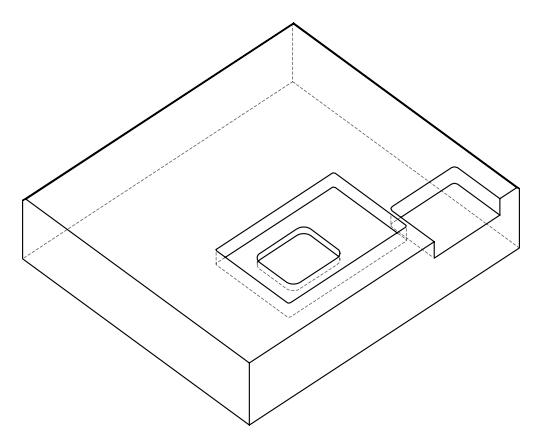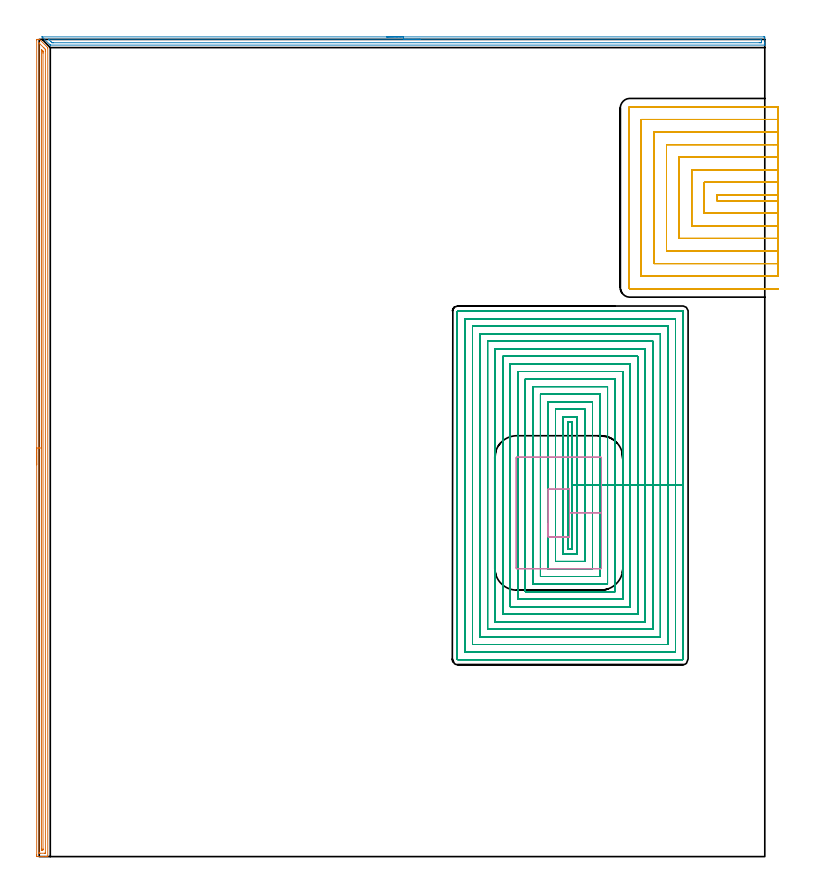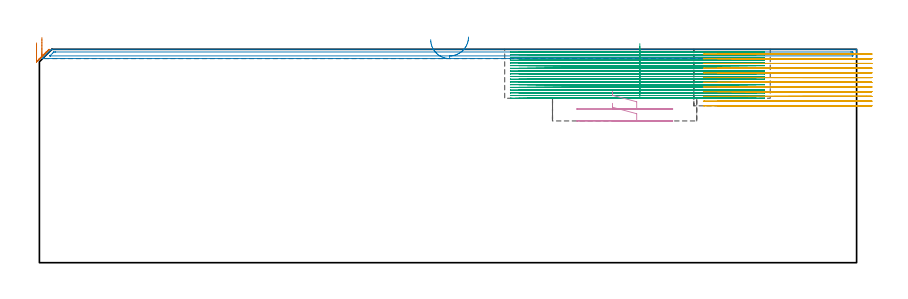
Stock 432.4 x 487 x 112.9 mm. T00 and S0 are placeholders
(PLAN: 5 operations, 3 tool changes, 318.2 min)
(1 AREA_MILL | FG_CHAMFER_SURFACE | UGT0205_001 | 11.82 min | 10607 mm3)
(2 AREA_MILL_1 | FG_CHAMFER_SURFACE_1 | UGT0205_001 | 7.04 min | 5131 mm3)
(3 MILL_RECTANGULAR_POCKET | POCKET_RECTANGULAR_STRAIGHT | NXT0201_008 | Follow Part, ap 1.5, ae 75% | 242.89 min | 777478 mm3)
(4 MILL_RECTANGULAR_POCKET_1 | POCKET_RECTANGULAR_STRAIGHT_1 | UGT0201_109 | Follow Part, ap 6.35, ae 75% | 1.65 min | 82436 mm3)
(5 MILL_SLOT | SLOT_PARTIAL_RECTANGULAR | NXT0201_013 | Follow Part, ap 2.5, ae 75% | 54.85 min | 304421 mm3)
(TOOL UGT0205_001 | Chamfer Mill 20 x 3 x 45 deg. | D20 FL50 Z2)
(TOOL NXT0201_008 | ENDMILL 6mm [2P460-0600-NA 1630] | D6 FL26 Z6)
(TOOL UGT0201_109 | End Mill 25.4 mm | D25.4 FL25 Z2)
(TOOL NXT0201_013 | ENDMILL 10mm | D10 FL30 Z4)
(OP 1 AREA_MILL)
G17 G21 G94 G90
T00 M6
G54
G17 G0 G90 X-1.5 Y233.5 S1061 M3
G43 Z122.9 H0
Z116.3
G94 G1 Y233.538 Z115.428 F250.
Y233.652 Z114.564
Y233.841 Z113.712
Y234.103 Z112.88
Y234.437 Z112.074
Y234.84 Z111.3
Y235.309 Z110.564
Y235.84 Z109.872
Y236.429 Z109.229
Y237.072 Z108.64
Y237.764 Z108.108
Y238.5 Z107.64
Y239.274 Z107.237
Y240.08 Z106.903
Y240.912 Z106.641
Y241.764 Z106.452
Y242.628 Z106.338
Y243.5 Z106.3
Y486.697
X-1.497 Y486.834 Z106.303
X-1.491 Y486.998 Z106.305
X-1.213 Y487. Z106.583
X-0.88 Z106.914
X-0.039 Z107.76
X-0.013 Z107.786
X0.193 Y486.999 Z107.99
X0.218 Y486.983 Z108.016
X4.988 Y482.211 Z112.786
X5.097 Y482.095 Z112.889
X5.1 Y481.922 Z112.9
Y0.166
X5.098 Y0.01 Z112.888
X5.038 Y0.007 Z112.83
X4.639 Y0. Z112.438
X4.252 Z112.052
X3.587 Z111.382
X2.361 Z110.158
X1.8 Z109.594
X1.187 Z108.982
X-1.136 Y0.001 Z106.661
X-1.49 Y0.003 Z106.306
X-1.492 Y0.006 Z106.304
X-1.498 Y0.613 Z106.302
X-1.5 Y1.232 Z106.3
Y243.5
X-0.086 Z107.714
X-0.085 Y484.601 Z107.715
X-0.084 Y484.699 Z107.716
X-0.081 Y484.798 Z107.719
X-0.079 Y484.814 Z107.721
X-0.071 Y484.81 Z107.729
X-0.034 Y484.779 Z107.766
X0.013 Y484.736 Z107.813
X2.828 Y481.922 Z110.628
X3.587 Y481.159 Z111.387
X3.65 Y481.09 Z111.45
X3.679 Y481.057 Z111.479
X3.681 Y481.029 Z111.481
X3.683 Y480.933 Z111.483
X3.686 Y480.137 Z111.486
Y480.038
X3.685 Y2.301 Z111.485
X3.683 Y2.201 Z111.483
X3.679 Y2.013 Z111.479
X3.587 Y2.01 Z111.387
X3.091 Y2.002 Z110.891
X0.411 Y2. Z108.211
X0.013 Y2.004 Z107.813
X-0.043 Y2.006 Z107.757
X-0.072 Y2.009 Z107.728
X-0.079 Y2.103 Z107.721
X-0.084 Y2.3 Z107.716
X-0.085 Y2.399 Z107.715
X-0.086 Y243.5 Z107.714
X1.328 Z109.128
X1.329 Y480.607 Z109.129
X1.331 Y480.765 Z109.131
X1.334 Y480.89 Z109.134
X1.337 Y480.952 Z109.137
X1.432 Y480.859 Z109.232
X1.8 Y480.496 Z109.6
X2.154 Y480.137 Z109.954
X2.264 Y480.014 Z110.064
X2.267 Y479.901 Z110.067
X2.27 Y479.667 Z110.07
X2.271 Y479.244 Z110.071
Y478.772
Y4.607
X2.269 Y4.185 Z110.069
X2.267 Y4.067 Z110.067
X2.265 Y4.017 Z110.065
X2.169 Y4.01 Z109.969
X1.983 Y4.002 Z109.783
X1.8 Y4.001 Z109.6
X1.615 Z109.415
X1.492 Y4.002 Z109.292
X1.394 Y4.006 Z109.194
X1.335 Y4.01 Z109.135
X1.334 Y4.029 Z109.134
X1.331 Y4.185 Z109.131
X1.329 Y4.655 Z109.129
X1.328 Y243.5 Z109.128
Y244.372 Z109.166
Y245.237 Z109.28
Y246.088 Z109.469
Y246.92 Z109.732
Y247.726 Z110.065
Y248.5 Z110.468
Y249.236 Z110.937
Y249.928 Z111.468
Y250.571 Z112.057
Y251.16 Z112.701
Y251.692 Z113.393
Y252.16 Z114.128
Y252.563 Z114.902
Y252.897 Z115.708
Y253.159 Z116.54
Y253.348 Z117.392
Y253.462 Z118.257
Y253.5 Z119.128
G0 Z122.9
M5
M2
(OP 2 AREA_MILL_1)
G17 G21 G94 G90
T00 M6
G54
G17 G0 G90 X207.05 Y488.5 S1061 M3
G43 Z122.9 H0
Z118.
G94 G1 X207.088 Z117.128 F250.
X207.202 Z116.264
X207.391 Z115.412
X207.653 Z114.58
X207.987 Z113.774
X208.39 Z113.
X208.859 Z112.264
X209.39 Z111.572
X209.979 Z110.929
X210.622 Z110.34
X211.314 Z109.808
X212.05 Z109.34
X212.824 Z108.937
X213.63 Z108.603
X214.462 Z108.341
X215.314 Z108.152
X216.178 Z108.038
X217.05 Z108.
X431.788
X432.072 Y488.498
X432.39 Y488.493 Z108.002
X432.4 Y488.223 Z108.273
Y485.068 Z111.428
Y484.746 Z111.748
Y484.104 Z112.395
Y483.805 Z112.694
X432.398 Y483.701 Z112.791
X432.39 Y483.603 Z112.888
X432.235 Y483.6 Z112.9
X6.776
X6.605 Y483.603 Z112.889
X6.528 Y483.67 Z112.826
X6.066 Y484.134 Z112.366
X1.827 Y488.372 Z108.125
X1.75 Y488.446 Z108.046
X1.717 Y488.491 Z108.
X1.726 Y488.494 Z107.998
X1.742 Y488.496 Z107.996
X1.794 Y488.499 Z107.999
X1.865
X2.027 Y488.5 Z108.
X217.05
Y487.086 Z109.414
X430.003 Y487.085 Z109.415
X430.28 Y487.084 Z109.416
X430.358 Y487.081 Z109.419
X430.39 Y487.079 Z109.421
X430.392 Y487.061 Z109.439
X430.398 Y486.969 Z109.531
X430.4 Y486.485 Z110.015
Y486.098 Z110.402
X430.399 Y485.615 Z110.885
X430.397 Y485.232 Z111.268
X430.39 Y485.101 Z111.399
X430.38 Y485.021 Z111.479
X430.311 Y485.019 Z111.481
X430.003 Y485.016 Z111.484
X429.727 Y485.015 Z111.485
X429.11 Y485.014 Z111.486
X8.562 Y485.015 Z111.485
X8.285 Y485.016 Z111.484
X7.669 Y485.021 Z111.479
X7.634 Y485.028 Z111.472
X7.593 Y485.065 Z111.435
X7.509 Y485.144 Z111.356
X7.348 Y485.303 Z111.197
X7.034 Y485.615 Z110.885
X5.883 Y486.768 Z109.732
X5.586 Y487.075 Z109.425
X5.584 Y487.08 Z109.42
X5.593 Y487.082 Z109.418
X5.633 Y487.084 Z109.416
X5.716 Y487.085 Z109.415
X5.883 Y487.086 Z109.414
X217.05
X217.922 Z109.452
X218.787 Z109.566
X219.638 Z109.755
X220.47 Z110.017
X221.276 Z110.351
X222.05 Z110.754
X222.786 Z111.223
X223.478 Z111.754
X224.121 Z112.343
X224.71 Z112.986
X225.242 Z113.678
X225.71 Z114.414
X226.113 Z115.188
X226.447 Z115.994
X226.709 Z116.826
X226.898 Z117.678
X227.012 Z118.543
X227.05 Z119.414
G0 Z122.9
M5
M2
(OP 3 MILL_RECTANGULAR_POCKET)
G17 G21 G94 G90
T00 M6
G54
G17 G0 G90 X317.7 Y204.684 S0 M3
G43 Z122.9 H1
Z115.9
G94 G1 Y221.25 Z111.461 F250.
Y259.1 F500.
X315.2
Y183.4
X317.7
Y221.25
X320.7
Y262.1
X312.2
Y180.4
X320.7
Y221.25
X325.2
Y266.6
X307.7
Y175.9
X325.2
Y221.25
X329.7
Y271.1
X303.2
Y171.4
X329.7
Y221.25
X334.2
Y275.6
X298.7
Y166.9
X334.2
Y221.25
X338.7
Y280.1
X294.2
Y162.4
X338.7
Y221.25
X343.2
Y284.6
X289.7
Y157.9
X343.2
Y221.25
X347.7
Y289.1
X285.2
Y153.4
X347.7
Y221.25
X352.2
Y293.6
X280.7
Y148.9
X352.2
Y221.25
X356.7
Y298.1
X276.2
Y144.4
X356.7
Y221.25
X361.2
Y302.6
X271.7
Y139.9
X361.2
Y221.25
X365.7
Y307.1
X267.2
Y135.4
X365.7
Y221.25
X370.2
Y311.6
X262.7
Y130.9
X370.2
Y221.25
X374.7
Y316.1
X258.2
Y126.4
X374.7
Y221.25
X379.2
Y320.6
X253.7
Y121.9
X379.2
Y221.25
X383.7
Y325.
X383.695 Y325.055
X383.655 Y325.095
X383.6 Y325.1
X249.3
X249.245 Y325.095
X249.205 Y325.055
X249.2 Y325.
Y117.5
X249.205 Y117.445
X249.245 Y117.405
X249.3 Y117.4
X383.6
X383.655 Y117.405
X383.695 Y117.445
X383.7 Y117.5
Y221.25
Y222.25
G0 X317.7 Y204.684 Z114.461
G1 Y221.25 Z110.022 F250.
Y259.1 F500.
X315.2
Y183.4
X317.7
Y221.25
X320.7
Y262.1
X312.2
Y180.4
X320.7
Y221.25
X325.2
Y266.6
X307.7
Y175.9
X325.2
Y221.25
X329.7
Y271.1
X303.2
Y171.4
X329.7
Y221.25
X334.2
Y275.6
X298.7
Y166.9
X334.2
Y221.25
X338.7
Y280.1
X294.2
Y162.4
X338.7
Y221.25
X343.2
Y284.6
X289.7
Y157.9
X343.2
Y221.25
X347.7
Y289.1
X285.2
Y153.4
X347.7
Y221.25
X352.2
Y293.6
X280.7
Y148.9
X352.2
Y221.25
X356.7
Y298.1
X276.2
Y144.4
X356.7
Y221.25
X361.2
Y302.6
X271.7
Y139.9
X361.2
Y221.25
X365.7
Y307.1
X267.2
Y135.4
X365.7
Y221.25
X370.2
Y311.6
X262.7
Y130.9
X370.2
Y221.25
X374.7
Y316.1
X258.2
Y126.4
X374.7
Y221.25
X379.2
Y320.6
X253.7
Y121.9
X379.2
Y221.25
X383.7
Y325.
X383.695 Y325.055
X383.655 Y325.095
X383.6 Y325.1
X249.3
X249.245 Y325.095
X249.205 Y325.055
X249.2 Y325.
Y117.5
X249.205 Y117.445
X249.245 Y117.405
X249.3 Y117.4
X383.6
X383.655 Y117.405
X383.695 Y117.445
X383.7 Y117.5
Y221.25
Y222.25
G0 X317.7 Y204.684 Z113.022
G1 Y221.25 Z108.583 F250.
Y259.1 F500.
X315.2
Y183.4
X317.7
Y221.25
X320.7
Y262.1
X312.2
Y180.4
X320.7
Y221.25
X325.2
Y266.6
X307.7
Y175.9
X325.2
Y221.25
X329.7
Y271.1
X303.2
Y171.4
X329.7
Y221.25
X334.2
Y275.6
X298.7
Y166.9
X334.2
Y221.25
X338.7
Y280.1
X294.2
Y162.4
X338.7
Y221.25
X343.2
Y284.6
X289.7
Y157.9
X343.2
Y221.25
X347.7
Y289.1
X285.2
Y153.4
X347.7
Y221.25
X352.2
Y293.6
X280.7
Y148.9
X352.2
Y221.25
X356.7
Y298.1
X276.2
Y144.4
X356.7
Y221.25
X361.2
Y302.6
X271.7
Y139.9
X361.2
Y221.25
X365.7
Y307.1
X267.2
Y135.4
X365.7
Y221.25
X370.2
Y311.6
X262.7
Y130.9
X370.2
Y221.25
X374.7
Y316.1
X258.2
Y126.4
X374.7
Y221.25
X379.2
Y320.6
X253.7
Y121.9
X379.2
Y221.25
X383.7
Y325.
X383.695 Y325.055
X383.655 Y325.095
X383.6 Y325.1
X249.3
X249.245 Y325.095
X249.205 Y325.055
X249.2 Y325.
Y117.5
X249.205 Y117.445
X249.245 Y117.405
X249.3 Y117.4
X383.6
X383.655 Y117.405
X383.695 Y117.445
X383.7 Y117.5
Y221.25
Y222.25
G0 X317.7 Y204.684 Z111.583
G1 Y221.25 Z107.144 F250.
Y259.1 F500.
X315.2
Y183.4
X317.7
Y221.25
X320.7
Y262.1
X312.2
Y180.4
X320.7
Y221.25
X325.2
Y266.6
X307.7
Y175.9
X325.2
Y221.25
X329.7
Y271.1
X303.2
Y171.4
X329.7
Y221.25
X334.2
Y275.6
X298.7
Y166.9
X334.2
Y221.25
X338.7
Y280.1
X294.2
Y162.4
X338.7
Y221.25
X343.2
Y284.6
X289.7
Y157.9
X343.2
Y221.25
X347.7
Y289.1
X285.2
Y153.4
X347.7
Y221.25
X352.2
Y293.6
X280.7
Y148.9
X352.2
Y221.25
X356.7
Y298.1
X276.2
Y144.4
X356.7
Y221.25
X361.2
Y302.6
X271.7
Y139.9
X361.2
Y221.25
X365.7
Y307.1
X267.2
Y135.4
X365.7
Y221.25
X370.2
Y311.6
X262.7
Y130.9
X370.2
Y221.25
X374.7
Y316.1
X258.2
Y126.4
X374.7
Y221.25
X379.2
Y320.6
X253.7
Y121.9
X379.2
Y221.25
X383.7
Y325.
X383.695 Y325.055
X383.655 Y325.095
X383.6 Y325.1
X249.3
X249.245 Y325.095
X249.205 Y325.055
X249.2 Y325.
Y117.5
X249.205 Y117.445
X249.245 Y117.405
X249.3 Y117.4
X383.6
X383.655 Y117.405
X383.695 Y117.445
X383.7 Y117.5
Y221.25
Y222.25
G0 X317.7 Y204.684 Z110.144
G1 Y221.25 Z105.705 F250.
Y259.1 F500.
X315.2
Y183.4
X317.7
Y221.25
X320.7
Y262.1
X312.2
Y180.4
X320.7
Y221.25
X325.2
Y266.6
X307.7
Y175.9
X325.2
Y221.25
X329.7
Y271.1
X303.2
Y171.4
X329.7
Y221.25
X334.2
Y275.6
X298.7
Y166.9
X334.2
Y221.25
X338.7
Y280.1
X294.2
Y162.4
X338.7
Y221.25
X343.2
Y284.6
X289.7
Y157.9
X343.2
Y221.25
X347.7
Y289.1
X285.2
Y153.4
X347.7
Y221.25
X352.2
Y293.6
X280.7
Y148.9
X352.2
Y221.25
X356.7
Y298.1
X276.2
Y144.4
X356.7
Y221.25
X361.2
Y302.6
X271.7
Y139.9
X361.2
Y221.25
X365.7
Y307.1
X267.2
Y135.4
X365.7
Y221.25
X370.2
Y311.6
X262.7
Y130.9
X370.2
Y221.25
X374.7
Y316.1
X258.2
Y126.4
X374.7
Y221.25
X379.2
Y320.6
X253.7
Y121.9
X379.2
Y221.25
X383.7
Y325.
X383.695 Y325.055
X383.655 Y325.095
X383.6 Y325.1
X249.3
X249.245 Y325.095
X249.205 Y325.055
X249.2 Y325.
Y117.5
X249.205 Y117.445
X249.245 Y117.405
X249.3 Y117.4
X383.6
X383.655 Y117.405
X383.695 Y117.445
X383.7 Y117.5
Y221.25
Y222.25
G0 X317.7 Y204.684 Z108.705
G1 Y221.25 Z104.267 F250.
Y259.1 F500.
X315.2
Y183.4
X317.7
Y221.25
X320.7
Y262.1
X312.2
Y180.4
X320.7
Y221.25
X325.2
Y266.6
X307.7
Y175.9
X325.2
Y221.25
X329.7
Y271.1
X303.2
Y171.4
X329.7
Y221.25
X334.2
Y275.6
X298.7
Y166.9
X334.2
Y221.25
X338.7
Y280.1
X294.2
Y162.4
X338.7
Y221.25
X343.2
Y284.6
X289.7
Y157.9
X343.2
Y221.25
X347.7
Y289.1
X285.2
Y153.4
X347.7
Y221.25
X352.2
Y293.6
X280.7
Y148.9
X352.2
Y221.25
X356.7
Y298.1
X276.2
Y144.4
X356.7
Y221.25
X361.2
Y302.6
X271.7
Y139.9
X361.2
Y221.25
X365.7
Y307.1
X267.2
Y135.4
X365.7
Y221.25
X370.2
Y311.6
X262.7
Y130.9
X370.2
Y221.25
X374.7
Y316.1
X258.2
Y126.4
X374.7
Y221.25
X379.2
Y320.6
X253.7
Y121.9
X379.2
Y221.25
X383.7
Y325.
X383.695 Y325.055
X383.655 Y325.095
X383.6 Y325.1
X249.3
X249.245 Y325.095
X249.205 Y325.055
X249.2 Y325.
Y117.5
X249.205 Y117.445
X249.245 Y117.405
X249.3 Y117.4
X383.6
X383.655 Y117.405
X383.695 Y117.445
X383.7 Y117.5
Y221.25
Y222.25
G0 X317.7 Y204.684 Z107.267
G1 Y221.25 Z102.828 F250.
Y259.1 F500.
X315.2
Y183.4
X317.7
Y221.25
X320.7
Y262.1
X312.2
Y180.4
X320.7
Y221.25
X325.2
Y266.6
X307.7
Y175.9
X325.2
Y221.25
X329.7
Y271.1
X303.2
Y171.4
X329.7
Y221.25
X334.2
Y275.6
X298.7
Y166.9
X334.2
Y221.25
X338.7
Y280.1
X294.2
Y162.4
X338.7
Y221.25
X343.2
Y284.6
X289.7
Y157.9
X343.2
Y221.25
X347.7
Y289.1
X285.2
Y153.4
X347.7
Y221.25
X352.2
Y293.6
X280.7
Y148.9
X352.2
Y221.25
X356.7
Y298.1
X276.2
Y144.4
X356.7
Y221.25
X361.2
Y302.6
X271.7
Y139.9
X361.2
Y221.25
X365.7
Y307.1
X267.2
Y135.4
X365.7
Y221.25
X370.2
Y311.6
X262.7
Y130.9
X370.2
Y221.25
X374.7
Y316.1
X258.2
Y126.4
X374.7
Y221.25
X379.2
Y320.6
X253.7
Y121.9
X379.2
Y221.25
X383.7
Y325.
X383.695 Y325.055
X383.655 Y325.095
X383.6 Y325.1
X249.3
X249.245 Y325.095
X249.205 Y325.055
X249.2 Y325.
Y117.5
X249.205 Y117.445
X249.245 Y117.405
X249.3 Y117.4
X383.6
X383.655 Y117.405
X383.695 Y117.445
X383.7 Y117.5
Y221.25
Y222.25
G0 X317.7 Y204.684 Z105.828
G1 Y221.25 Z101.389 F250.
Y259.1 F500.
X315.2
Y183.4
X317.7
Y221.25
X320.7
Y262.1
X312.2
Y180.4
X320.7
Y221.25
X325.2
Y266.6
X307.7
Y175.9
X325.2
Y221.25
X329.7
Y271.1
X303.2
Y171.4
X329.7
Y221.25
X334.2
Y275.6
X298.7
Y166.9
X334.2
Y221.25
X338.7
Y280.1
X294.2
Y162.4
X338.7
Y221.25
X343.2
Y284.6
X289.7
Y157.9
X343.2
Y221.25
X347.7
Y289.1
X285.2
Y153.4
X347.7
Y221.25
X352.2
Y293.6
X280.7
Y148.9
X352.2
Y221.25
X356.7
Y298.1
X276.2
Y144.4
X356.7
Y221.25
X361.2
Y302.6
X271.7
Y139.9
X361.2
Y221.25
X365.7
Y307.1
X267.2
Y135.4
X365.7
Y221.25
X370.2
Y311.6
X262.7
Y130.9
X370.2
Y221.25
X374.7
Y316.1
X258.2
Y126.4
X374.7
Y221.25
X379.2
Y320.6
X253.7
Y121.9
X379.2
Y221.25
X383.7
Y325.
X383.695 Y325.055
X383.655 Y325.095
X383.6 Y325.1
X249.3
X249.245 Y325.095
X249.205 Y325.055
X249.2 Y325.
Y117.5
X249.205 Y117.445
X249.245 Y117.405
X249.3 Y117.4
X383.6
X383.655 Y117.405
X383.695 Y117.445
X383.7 Y117.5
Y221.25
Y222.25
G0 X317.7 Y204.684 Z104.389
G1 Y221.25 Z99.95 F250.
Y259.1 F500.
X315.2
Y183.4
X317.7
Y221.25
X320.7
Y262.1
X312.2
Y180.4
X320.7
Y221.25
X325.2
Y266.6
X307.7
Y175.9
X325.2
Y221.25
X329.7
Y271.1
X303.2
Y171.4
X329.7
Y221.25
X334.2
Y275.6
X298.7
Y166.9
X334.2
Y221.25
X338.7
Y280.1
X294.2
Y162.4
X338.7
Y221.25
X343.2
Y284.6
X289.7
Y157.9
X343.2
Y221.25
X347.7
Y289.1
X285.2
Y153.4
X347.7
Y221.25
X352.2
Y293.6
X280.7
Y148.9
X352.2
Y221.25
X356.7
Y298.1
X276.2
Y144.4
X356.7
Y221.25
X361.2
Y302.6
X271.7
Y139.9
X361.2
Y221.25
X365.7
Y307.1
X267.2
Y135.4
X365.7
Y221.25
X370.2
Y311.6
X262.7
Y130.9
X370.2
Y221.25
X374.7
Y316.1
X258.2
Y126.4
X374.7
Y221.25
X379.2
Y320.6
X253.7
Y121.9
X379.2
Y221.25
X383.7
Y325.
X383.695 Y325.055
X383.655 Y325.095
X383.6 Y325.1
X249.3
X249.245 Y325.095
X249.205 Y325.055
X249.2 Y325.
Y117.5
X249.205 Y117.445
X249.245 Y117.405
X249.3 Y117.4
X383.6
X383.655 Y117.405
X383.695 Y117.445
X383.7 Y117.5
Y221.25
Y222.25
G0 X317.7 Y204.684 Z102.95
G1 Y221.25 Z98.511 F250.
Y259.1 F500.
X315.2
Y183.4
X317.7
Y221.25
X320.7
Y262.1
X312.2
Y180.4
X320.7
Y221.25
X325.2
Y266.6
X307.7
Y175.9
X325.2
Y221.25
X329.7
Y271.1
X303.2
Y171.4
X329.7
Y221.25
X334.2
Y275.6
X298.7
Y166.9
X334.2
Y221.25
X338.7
Y280.1
X294.2
Y162.4
X338.7
Y221.25
X343.2
Y284.6
X289.7
Y157.9
X343.2
Y221.25
X347.7
Y289.1
X285.2
Y153.4
X347.7
Y221.25
X352.2
Y293.6
X280.7
Y148.9
X352.2
Y221.25
X356.7
Y298.1
X276.2
Y144.4
X356.7
Y221.25
X361.2
Y302.6
X271.7
Y139.9
X361.2
Y221.25
X365.7
Y307.1
X267.2
Y135.4
X365.7
Y221.25
X370.2
Y311.6
X262.7
Y130.9
X370.2
Y221.25
X374.7
Y316.1
X258.2
Y126.4
X374.7
Y221.25
X379.2
Y320.6
X253.7
Y121.9
X379.2
Y221.25
X383.7
Y325.
X383.695 Y325.055
X383.655 Y325.095
X383.6 Y325.1
X249.3
X249.245 Y325.095
X249.205 Y325.055
X249.2 Y325.
Y117.5
X249.205 Y117.445
X249.245 Y117.405
X249.3 Y117.4
X383.6
X383.655 Y117.405
X383.695 Y117.445
X383.7 Y117.5
Y221.25
Y222.25
G0 X317.7 Y204.684 Z101.511
G1 Y221.25 Z97.072 F250.
Y259.1 F500.
X315.2
Y183.4
X317.7
Y221.25
X320.7
Y262.1
X312.2
Y180.4
X320.7
Y221.25
X325.2
Y266.6
X307.7
Y175.9
X325.2
Y221.25
X329.7
Y271.1
X303.2
Y171.4
X329.7
Y221.25
X334.2
Y275.6
X298.7
Y166.9
X334.2
Y221.25
X338.7
Y280.1
X294.2
Y162.4
X338.7
Y221.25
X343.2
Y284.6
X289.7
Y157.9
X343.2
Y221.25
X347.7
Y289.1
X285.2
Y153.4
X347.7
Y221.25
X352.2
Y293.6
X280.7
Y148.9
X352.2
Y221.25
X356.7
Y298.1
X276.2
Y144.4
X356.7
Y221.25
X361.2
Y302.6
X271.7
Y139.9
X361.2
Y221.25
X365.7
Y307.1
X267.2
Y135.4
X365.7
Y221.25
X370.2
Y311.6
X262.7
Y130.9
X370.2
Y221.25
X374.7
Y316.1
X258.2
Y126.4
X374.7
Y221.25
X379.2
Y320.6
X253.7
Y121.9
X379.2
Y221.25
X383.7
Y325.
X383.695 Y325.055
X383.655 Y325.095
X383.6 Y325.1
X249.3
X249.245 Y325.095
X249.205 Y325.055
X249.2 Y325.
Y117.5
X249.205 Y117.445
X249.245 Y117.405
X249.3 Y117.4
X383.6
X383.655 Y117.405
X383.695 Y117.445
X383.7 Y117.5
Y221.25
Y222.25
G0 X317.7 Y204.684 Z100.072
G1 Y221.25 Z95.633 F250.
Y259.1 F500.
X315.2
Y183.4
X317.7
Y221.25
X320.7
Y262.1
X312.2
Y180.4
X320.7
Y221.25
X325.2
Y266.6
X307.7
Y175.9
X325.2
Y221.25
X329.7
Y271.1
X303.2
Y171.4
X329.7
Y221.25
X334.2
Y275.6
X298.7
Y166.9
X334.2
Y221.25
X338.7
Y280.1
X294.2
Y162.4
X338.7
Y221.25
X343.2
Y284.6
X289.7
Y157.9
X343.2
Y221.25
X347.7
Y289.1
X285.2
Y153.4
X347.7
Y221.25
X352.2
Y293.6
X280.7
Y148.9
X352.2
Y221.25
X356.7
Y298.1
X276.2
Y144.4
X356.7
Y221.25
X361.2
Y302.6
X271.7
Y139.9
X361.2
Y221.25
X365.7
Y307.1
X267.2
Y135.4
X365.7
Y221.25
X370.2
Y311.6
X262.7
Y130.9
X370.2
Y221.25
X374.7
Y316.1
X258.2
Y126.4
X374.7
Y221.25
X379.2
Y320.6
X253.7
Y121.9
X379.2
Y221.25
X383.7
Y325.
X383.695 Y325.055
X383.655 Y325.095
X383.6 Y325.1
X249.3
X249.245 Y325.095
X249.205 Y325.055
X249.2 Y325.
Y117.5
X249.205 Y117.445
X249.245 Y117.405
X249.3 Y117.4
X383.6
X383.655 Y117.405
X383.695 Y117.445
X383.7 Y117.5
Y221.25
Y222.25
G0 X317.7 Y204.684 Z98.633
G1 Y221.25 Z94.194 F250.
Y259.1 F500.
X315.2
Y183.4
X317.7
Y221.25
X320.7
Y262.1
X312.2
Y180.4
X320.7
Y221.25
X325.2
Y266.6
X307.7
Y175.9
X325.2
Y221.25
X329.7
Y271.1
X303.2
Y171.4
X329.7
Y221.25
X334.2
Y275.6
X298.7
Y166.9
X334.2
Y221.25
X338.7
Y280.1
X294.2
Y162.4
X338.7
Y221.25
X343.2
Y284.6
X289.7
Y157.9
X343.2
Y221.25
X347.7
Y289.1
X285.2
Y153.4
X347.7
Y221.25
X352.2
Y293.6
X280.7
Y148.9
X352.2
Y221.25
X356.7
Y298.1
X276.2
Y144.4
X356.7
Y221.25
X361.2
Y302.6
X271.7
Y139.9
X361.2
Y221.25
X365.7
Y307.1
X267.2
Y135.4
X365.7
Y221.25
X370.2
Y311.6
X262.7
Y130.9
X370.2
Y221.25
X374.7
Y316.1
X258.2
Y126.4
X374.7
Y221.25
X379.2
Y320.6
X253.7
Y121.9
X379.2
Y221.25
X383.7
Y325.
X383.695 Y325.055
X383.655 Y325.095
X383.6 Y325.1
X249.3
X249.245 Y325.095
X249.205 Y325.055
X249.2 Y325.
Y117.5
X249.205 Y117.445
X249.245 Y117.405
X249.3 Y117.4
X383.6
X383.655 Y117.405
X383.695 Y117.445
X383.7 Y117.5
Y221.25
Y222.25
G0 X317.7 Y204.684 Z97.194
G1 Y221.25 Z92.756 F250.
Y259.1 F500.
X315.2
Y183.4
X317.7
Y221.25
X320.7
Y262.1
X312.2
Y180.4
X320.7
Y221.25
X325.2
Y266.6
X307.7
Y175.9
X325.2
Y221.25
X329.7
Y271.1
X303.2
Y171.4
X329.7
Y221.25
X334.2
Y275.6
X298.7
Y166.9
X334.2
Y221.25
X338.7
Y280.1
X294.2
Y162.4
X338.7
Y221.25
X343.2
Y284.6
X289.7
Y157.9
X343.2
Y221.25
X347.7
Y289.1
X285.2
Y153.4
X347.7
Y221.25
X352.2
Y293.6
X280.7
Y148.9
X352.2
Y221.25
X356.7
Y298.1
X276.2
Y144.4
X356.7
Y221.25
X361.2
Y302.6
X271.7
Y139.9
X361.2
Y221.25
X365.7
Y307.1
X267.2
Y135.4
X365.7
Y221.25
X370.2
Y311.6
X262.7
Y130.9
X370.2
Y221.25
X374.7
Y316.1
X258.2
Y126.4
X374.7
Y221.25
X379.2
Y320.6
X253.7
Y121.9
X379.2
Y221.25
X383.7
Y325.
X383.695 Y325.055
X383.655 Y325.095
X383.6 Y325.1
X249.3
X249.245 Y325.095
X249.205 Y325.055
X249.2 Y325.
Y117.5
X249.205 Y117.445
X249.245 Y117.405
X249.3 Y117.4
X383.6
X383.655 Y117.405
X383.695 Y117.445
X383.7 Y117.5
Y221.25
Y222.25
G0 X317.7 Y204.684 Z95.756
G1 Y221.25 Z91.317 F250.
Y259.1 F500.
X315.2
Y183.4
X317.7
Y221.25
X320.7
Y262.1
X312.2
Y180.4
X320.7
Y221.25
X325.2
Y266.6
X307.7
Y175.9
X325.2
Y221.25
X329.7
Y271.1
X303.2
Y171.4
X329.7
Y221.25
X334.2
Y275.6
X298.7
Y166.9
X334.2
Y221.25
X338.7
Y280.1
X294.2
Y162.4
X338.7
Y221.25
X343.2
Y284.6
X289.7
Y157.9
X343.2
Y221.25
X347.7
Y289.1
X285.2
Y153.4
X347.7
Y221.25
X352.2
Y293.6
X280.7
Y148.9
X352.2
Y221.25
X356.7
Y298.1
X276.2
Y144.4
X356.7
Y221.25
X361.2
Y302.6
X271.7
Y139.9
X361.2
Y221.25
X365.7
Y307.1
X267.2
Y135.4
X365.7
Y221.25
X370.2
Y311.6
X262.7
Y130.9
X370.2
Y221.25
X374.7
Y316.1
X258.2
Y126.4
X374.7
Y221.25
X379.2
Y320.6
X253.7
Y121.9
X379.2
Y221.25
X383.7
Y325.
X383.695 Y325.055
X383.655 Y325.095
X383.6 Y325.1
X249.3
X249.245 Y325.095
X249.205 Y325.055
X249.2 Y325.
Y117.5
X249.205 Y117.445
X249.245 Y117.405
X249.3 Y117.4
X383.6
X383.655 Y117.405
X383.695 Y117.445
X383.7 Y117.5
Y221.25
Y222.25
G0 X317.7 Y204.684 Z94.317
G1 Y221.25 Z89.878 F250.
Y259.1 F500.
X315.2
Y183.4
X317.7
Y221.25
X320.7
Y262.1
X312.2
Y180.4
X320.7
Y221.25
X325.2
Y266.6
X307.7
Y175.9
X325.2
Y221.25
X329.7
Y271.1
X303.2
Y171.4
X329.7
Y221.25
X334.2
Y275.6
X298.7
Y166.9
X334.2
Y221.25
X338.7
Y280.1
X294.2
Y162.4
X338.7
Y221.25
X343.2
Y284.6
X289.7
Y157.9
X343.2
Y221.25
X347.7
Y289.1
X285.2
Y153.4
X347.7
Y221.25
X352.2
Y293.6
X280.7
Y148.9
X352.2
Y221.25
X356.7
Y298.1
X276.2
Y144.4
X356.7
Y221.25
X361.2
Y302.6
X271.7
Y139.9
X361.2
Y221.25
X365.7
Y307.1
X267.2
Y135.4
X365.7
Y221.25
X370.2
Y311.6
X262.7
Y130.9
X370.2
Y221.25
X374.7
Y316.1
X258.2
Y126.4
X374.7
Y221.25
X379.2
Y320.6
X253.7
Y121.9
X379.2
Y221.25
X383.7
Y325.
X383.695 Y325.055
X383.655 Y325.095
X383.6 Y325.1
X249.3
X249.245 Y325.095
X249.205 Y325.055
X249.2 Y325.
Y117.5
X249.205 Y117.445
X249.245 Y117.405
X249.3 Y117.4
X383.6
X383.655 Y117.405
X383.695 Y117.445
X383.7 Y117.5
Y221.25
Y222.25
G0 X317.7 Y204.684 Z92.878
G1 Y221.25 Z88.439 F250.
Y259.1 F500.
X315.2
Y183.4
X317.7
Y221.25
X320.7
Y262.1
X312.2
Y180.4
X320.7
Y221.25
X325.2
Y266.6
X307.7
Y175.9
X325.2
Y221.25
X329.7
Y271.1
X303.2
Y171.4
X329.7
Y221.25
X334.2
Y275.6
X298.7
Y166.9
X334.2
Y221.25
X338.7
Y280.1
X294.2
Y162.4
X338.7
Y221.25
X343.2
Y284.6
X289.7
Y157.9
X343.2
Y221.25
X347.7
Y289.1
X285.2
Y153.4
X347.7
Y221.25
X352.2
Y293.6
X280.7
Y148.9
X352.2
Y221.25
X356.7
Y298.1
X276.2
Y144.4
X356.7
Y221.25
X361.2
Y302.6
X271.7
Y139.9
X361.2
Y221.25
X365.7
Y307.1
X267.2
Y135.4
X365.7
Y221.25
X370.2
Y311.6
X262.7
Y130.9
X370.2
Y221.25
X374.7
Y316.1
X258.2
Y126.4
X374.7
Y221.25
X379.2
Y320.6
X253.7
Y121.9
X379.2
Y221.25
X383.7
Y325.
X383.695 Y325.055
X383.655 Y325.095
X383.6 Y325.1
X249.3
X249.245 Y325.095
X249.205 Y325.055
X249.2 Y325.
Y117.5
X249.205 Y117.445
X249.245 Y117.405
X249.3 Y117.4
X383.6
X383.655 Y117.405
X383.695 Y117.445
X383.7 Y117.5
Y221.25
Y222.25
G0 X317.7 Y204.684 Z91.439
G1 Y221.25 Z87. F250.
Y259.1 F500.
X315.2
Y183.4
X317.7
Y221.25
X320.7
Y262.1
X312.2
Y180.4
X320.7
Y221.25
X325.2
Y266.6
X307.7
Y175.9
X325.2
Y221.25
X329.7
Y271.1
X303.2
Y171.4
X329.7
Y221.25
X334.2
Y275.6
X298.7
Y166.9
X334.2
Y221.25
X338.7
Y280.1
X294.2
Y162.4
X338.7
Y221.25
X343.2
Y284.6
X289.7
Y157.9
X343.2
Y221.25
X347.7
Y289.1
X285.2
Y153.4
X347.7
Y221.25
X352.2
Y293.6
X280.7
Y148.9
X352.2
Y221.25
X356.7
Y298.1
X276.2
Y144.4
X356.7
Y221.25
X361.2
Y302.6
X271.7
Y139.9
X361.2
Y221.25
X365.7
Y307.1
X267.2
Y135.4
X365.7
Y221.25
X370.2
Y311.6
X262.7
Y130.9
X370.2
Y221.25
X374.7
Y316.1
X258.2
Y126.4
X374.7
Y221.25
X379.2
Y320.6
X253.7
Y121.9
X379.2
Y221.25
X383.7
Y325.
X383.695 Y325.055
X383.655 Y325.095
X383.6 Y325.1
X249.3
X249.245 Y325.095
X249.205 Y325.055
X249.2 Y325.
Y117.5
X249.205 Y117.445
X249.245 Y117.405
X249.3 Y117.4
X383.6
X383.655 Y117.405
X383.695 Y117.445
X383.7 Y117.5
Y221.25
Y222.25
G0 Z122.9
M5
M2
(OP 4 MILL_RECTANGULAR_POCKET_1)
G17 G21 G94 G90
T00 M6
G54
G17 G0 G90 X303.25 Y198.27 S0 M3
G43 Z122.9 H0
Z90.633
G94 G1 Y190.55 Z88.565 F250.
X316.05 Z85.135
Y204.8 Z81.317
Y219.05 F500.
X303.25
Y190.55
X316.05
Y204.8
X335.1
Y237.6
G3 X334.6 Y238.1 R0.5
G1 X284.7
G3 X284.2 Y237.6 R0.5
G1 Y172.
G3 X284.7 Y171.5 R0.5
G1 X334.6
G3 X335.1 Y172. R0.5
G1 Y204.8
Y205.8
G0 X303.25 Y198.27 Z84.317
G1 Y190.55 Z82.248 F250.
X316.05 Z78.818
Y204.8 Z75.
Y219.05 F500.
X303.25
Y190.55
X316.05
Y204.8
X335.1
Y237.6
G3 X334.6 Y238.1 R0.5
G1 X284.7
G3 X284.2 Y237.6 R0.5
G1 Y172.
G3 X284.7 Y171.5 R0.5
G1 X334.6
G3 X335.1 Y172. R0.5
G1 Y204.8
Y205.8
G0 Z122.9
M5
M2
(OP 5 MILL_SLOT)
G17 G21 G94 G90
T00 M6
G54
G17 G0 G90 X440.4 Y394.3 S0 M3
G43 Z122.9 H0
Z110.408
G94 G1 X437.4 F250.
X403.8 F500.
Y390.9
X437.4
X440.4 F250.
Y401.8
X437.4
X396.3 F500.
Y383.4
X437.4
X440.4 F250.
Y409.3
X437.4
X388.8 F500.
Y375.9
X437.4
X440.4 F250.
Y416.8
X437.4
X381.3 F500.
Y368.4
X437.4
X440.4 F250.
Y424.3
X437.4
X373.8 F500.
Y360.9
X437.4
X440.4 F250.
Y431.8
X437.4
X366.3 F500.
Y353.4
X437.4
X440.4 F250.
Y439.3
X437.4
X358.8 F500.
Y345.9
X437.4
X440.4 F250.
Y446.8
X437.4
X352. F500.
G3 X351.3 Y446.1 R0.7
G1 Y339.1
G3 X352. Y338.4 R0.7
G1 X437.4
X440.4 F250.
G0 Y394.3 Z107.917
G1 X437.4
X403.8 F500.
Y390.9
X437.4
X440.4 F250.
Y401.8
X437.4
X396.3 F500.
Y383.4
X437.4
X440.4 F250.
Y409.3
X437.4
X388.8 F500.
Y375.9
X437.4
X440.4 F250.
Y416.8
X437.4
X381.3 F500.
Y368.4
X437.4
X440.4 F250.
Y424.3
X437.4
X373.8 F500.
Y360.9
X437.4
X440.4 F250.
Y431.8
X437.4
X366.3 F500.
Y353.4
X437.4
X440.4 F250.
Y439.3
X437.4
X358.8 F500.
Y345.9
X437.4
X440.4 F250.
Y446.8
X437.4
X352. F500.
G3 X351.3 Y446.1 R0.7
G1 Y339.1
G3 X352. Y338.4 R0.7
G1 X437.4
X440.4 F250.
G0 Y394.3 Z105.425
G1 X437.4
X403.8 F500.
Y390.9
X437.4
X440.4 F250.
Y401.8
X437.4
X396.3 F500.
Y383.4
X437.4
X440.4 F250.
Y409.3
X437.4
X388.8 F500.
Y375.9
X437.4
X440.4 F250.
Y416.8
X437.4
X381.3 F500.
Y368.4
X437.4
X440.4 F250.
Y424.3
X437.4
X373.8 F500.
Y360.9
X437.4
X440.4 F250.
Y431.8
X437.4
X366.3 F500.
Y353.4
X437.4
X440.4 F250.
Y439.3
X437.4
X358.8 F500.
Y345.9
X437.4
X440.4 F250.
Y446.8
X437.4
X352. F500.
G3 X351.3 Y446.1 R0.7
G1 Y339.1
G3 X352. Y338.4 R0.7
G1 X437.4
X440.4 F250.
G0 Y394.3 Z102.933
G1 X437.4
X403.8 F500.
Y390.9
X437.4
X440.4 F250.
Y401.8
X437.4
X396.3 F500.
Y383.4
X437.4
X440.4 F250.
Y409.3
X437.4
X388.8 F500.
Y375.9
X437.4
X440.4 F250.
Y416.8
X437.4
X381.3 F500.
Y368.4
X437.4
X440.4 F250.
Y424.3
X437.4
X373.8 F500.
Y360.9
X437.4
X440.4 F250.
Y431.8
X437.4
X366.3 F500.
Y353.4
X437.4
X440.4 F250.
Y439.3
X437.4
X358.8 F500.
Y345.9
X437.4
X440.4 F250.
Y446.8
X437.4
X352. F500.
G3 X351.3 Y446.1 R0.7
G1 Y339.1
G3 X352. Y338.4 R0.7
G1 X437.4
X440.4 F250.
G0 Y394.3 Z100.442
G1 X437.4
X403.8 F500.
Y390.9
X437.4
X440.4 F250.
Y401.8
X437.4
X396.3 F500.
Y383.4
X437.4
X440.4 F250.
Y409.3
X437.4
X388.8 F500.
Y375.9
X437.4
X440.4 F250.
Y416.8
X437.4
X381.3 F500.
Y368.4
X437.4
X440.4 F250.
Y424.3
X437.4
X373.8 F500.
Y360.9
X437.4
X440.4 F250.
Y431.8
X437.4
X366.3 F500.
Y353.4
X437.4
X440.4 F250.
Y439.3
X437.4
X358.8 F500.
Y345.9
X437.4
X440.4 F250.
Y446.8
X437.4
X352. F500.
G3 X351.3 Y446.1 R0.7
G1 Y339.1
G3 X352. Y338.4 R0.7
G1 X437.4
X440.4 F250.
G0 Y394.3 Z97.95
G1 X437.4
X403.8 F500.
Y390.9
X437.4
X440.4 F250.
Y401.8
X437.4
X396.3 F500.
Y383.4
X437.4
X440.4 F250.
Y409.3
X437.4
X388.8 F500.
Y375.9
X437.4
X440.4 F250.
Y416.8
X437.4
X381.3 F500.
Y368.4
X437.4
X440.4 F250.
Y424.3
X437.4
X373.8 F500.
Y360.9
X437.4
X440.4 F250.
Y431.8
X437.4
X366.3 F500.
Y353.4
X437.4
X440.4 F250.
Y439.3
X437.4
X358.8 F500.
Y345.9
X437.4
X440.4 F250.
Y446.8
X437.4
X352. F500.
G3 X351.3 Y446.1 R0.7
G1 Y339.1
G3 X352. Y338.4 R0.7
G1 X437.4
X440.4 F250.
G0 Y394.3 Z95.458
G1 X437.4
X403.8 F500.
Y390.9
X437.4
X440.4 F250.
Y401.8
X437.4
X396.3 F500.
Y383.4
X437.4
X440.4 F250.
Y409.3
X437.4
X388.8 F500.
Y375.9
X437.4
X440.4 F250.
Y416.8
X437.4
X381.3 F500.
Y368.4
X437.4
X440.4 F250.
Y424.3
X437.4
X373.8 F500.
Y360.9
X437.4
X440.4 F250.
Y431.8
X437.4
X366.3 F500.
Y353.4
X437.4
X440.4 F250.
Y439.3
X437.4
X358.8 F500.
Y345.9
X437.4
X440.4 F250.
Y446.8
X437.4
X352. F500.
G3 X351.3 Y446.1 R0.7
G1 Y339.1
G3 X352. Y338.4 R0.7
G1 X437.4
X440.4 F250.
G0 Y394.3 Z92.967
G1 X437.4
X403.8 F500.
Y390.9
X437.4
X440.4 F250.
Y401.8
X437.4
X396.3 F500.
Y383.4
X437.4
X440.4 F250.
Y409.3
X437.4
X388.8 F500.
Y375.9
X437.4
X440.4 F250.
Y416.8
X437.4
X381.3 F500.
Y368.4
X437.4
X440.4 F250.
Y424.3
X437.4
X373.8 F500.
Y360.9
X437.4
X440.4 F250.
Y431.8
X437.4
X366.3 F500.
Y353.4
X437.4
X440.4 F250.
Y439.3
X437.4
X358.8 F500.
Y345.9
X437.4
X440.4 F250.
Y446.8
X437.4
X352. F500.
G3 X351.3 Y446.1 R0.7
G1 Y339.1
G3 X352. Y338.4 R0.7
G1 X437.4
X440.4 F250.
G0 Y394.3 Z90.475
G1 X437.4
X403.8 F500.
Y390.9
X437.4
X440.4 F250.
Y401.8
X437.4
X396.3 F500.
Y383.4
X437.4
X440.4 F250.
Y409.3
X437.4
X388.8 F500.
Y375.9
X437.4
X440.4 F250.
Y416.8
X437.4
X381.3 F500.
Y368.4
X437.4
X440.4 F250.
Y424.3
X437.4
X373.8 F500.
Y360.9
X437.4
X440.4 F250.
Y431.8
X437.4
X366.3 F500.
Y353.4
X437.4
X440.4 F250.
Y439.3
X437.4
X358.8 F500.
Y345.9
X437.4
X440.4 F250.
Y446.8
X437.4
X352. F500.
G3 X351.3 Y446.1 R0.7
G1 Y339.1
G3 X352. Y338.4 R0.7
G1 X437.4
X440.4 F250.
G0 Y394.3 Z87.983
G1 X437.4
X403.8 F500.
Y390.9
X437.4
X440.4 F250.
Y401.8
X437.4
X396.3 F500.
Y383.4
X437.4
X440.4 F250.
Y409.3
X437.4
X388.8 F500.
Y375.9
X437.4
X440.4 F250.
Y416.8
X437.4
X381.3 F500.
Y368.4
X437.4
X440.4 F250.
Y424.3
X437.4
X373.8 F500.
Y360.9
X437.4
X440.4 F250.
Y431.8
X437.4
X366.3 F500.
Y353.4
X437.4
X440.4 F250.
Y439.3
X437.4
X358.8 F500.
Y345.9
X437.4
X440.4 F250.
Y446.8
X437.4
X352. F500.
G3 X351.3 Y446.1 R0.7
G1 Y339.1
G3 X352. Y338.4 R0.7
G1 X437.4
X440.4 F250.
G0 Y394.3 Z85.492
G1 X437.4
X403.8 F500.
Y390.9
X437.4
X440.4 F250.
Y401.8
X437.4
X396.3 F500.
Y383.4
X437.4
X440.4 F250.
Y409.3
X437.4
X388.8 F500.
Y375.9
X437.4
X440.4 F250.
Y416.8
X437.4
X381.3 F500.
Y368.4
X437.4
X440.4 F250.
Y424.3
X437.4
X373.8 F500.
Y360.9
X437.4
X440.4 F250.
Y431.8
X437.4
X366.3 F500.
Y353.4
X437.4
X440.4 F250.
Y439.3
X437.4
X358.8 F500.
Y345.9
X437.4
X440.4 F250.
Y446.8
X437.4
X352. F500.
G3 X351.3 Y446.1 R0.7
G1 Y339.1
G3 X352. Y338.4 R0.7
G1 X437.4
X440.4 F250.
G0 Y394.3 Z83.
G1 X437.4
X403.8 F500.
Y390.9
X437.4
X440.4 F250.
Y401.8
X437.4
X396.3 F500.
Y383.4
X437.4
X440.4 F250.
Y409.3
X437.4
X388.8 F500.
Y375.9
X437.4
X440.4 F250.
Y416.8
X437.4
X381.3 F500.
Y368.4
X437.4
X440.4 F250.
Y424.3
X437.4
X373.8 F500.
Y360.9
X437.4
X440.4 F250.
Y431.8
X437.4
X366.3 F500.
Y353.4
X437.4
X440.4 F250.
Y439.3
X437.4
X358.8 F500.
Y345.9
X437.4
X440.4 F250.
Y446.8
X437.4
X352. F500.
G3 X351.3 Y446.1 R0.7
G1 Y339.1
G3 X352. Y338.4 R0.7
G1 X437.4
X440.4 F250.
G0 Z122.9
M5
M2
